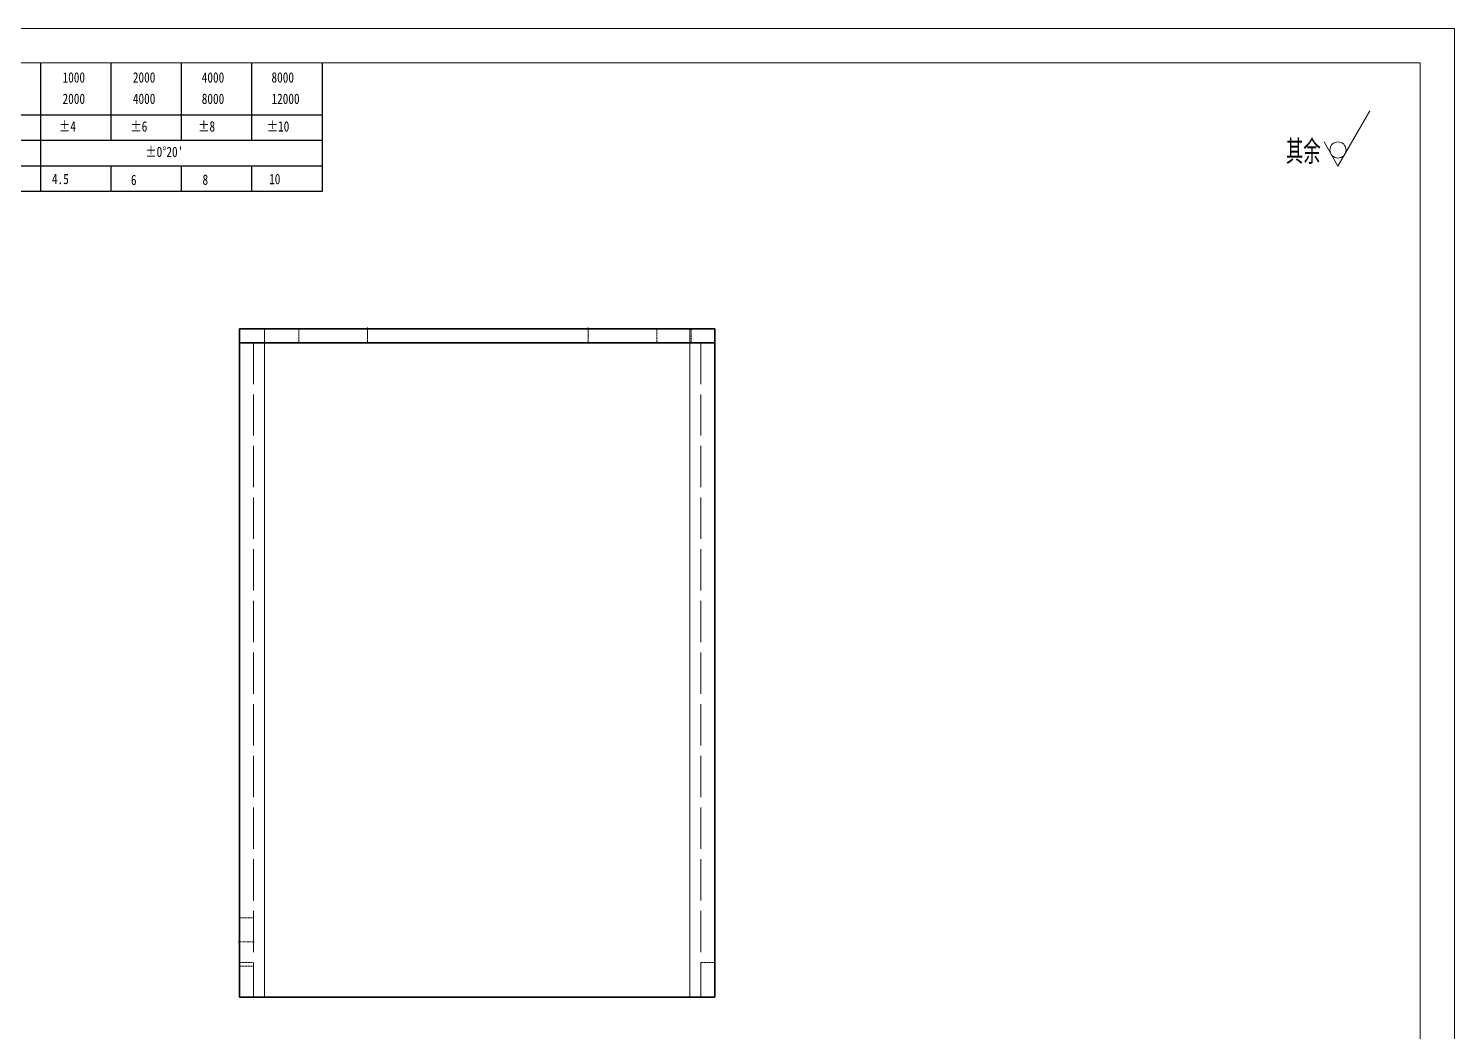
# Model space of a CAD drawing. Header units: millimetres. Extents: x 1333 to 359964, y -52803 to -5704.
# Drawn here: x 161281.1 to 161488.2, y -34419 to -34273.4 of the extents above; entities that cross this region are included whole.
import ezdxf

# ---------------------------------------------------------------- set-up
doc = ezdxf.new("R2010")
doc.units = ezdxf.units.MM
doc.header["$LTSCALE"] = 0.5
for name, pattern in [('AM_ISO02W050x2', [3.75, 3, -0.75]), ('AM_ISO08W050x2', [9, 6, -0.75, 1.5, -0.75]), ('DASHDOT', [18.5, 12, -3, 0.5, -3]), ('DASHED', [15, 12, -3]), ('DOT2', [0.125, 0, -0.125])]:
    doc.linetypes.add(name, pattern=pattern)
for name, color, linetype, lineweight in [('中心线', 2, 'AM_ISO08W050x2', 18), ('图框', 7, 'Continuous', 18), ('标注线', 3, 'Continuous', 18), ('粗实线', 7, 'Continuous', 35), ('虚线', 1, 'AM_ISO02W050x2', 18)]:
    doc.layers.add(name, color=color, linetype=linetype, lineweight=lineweight)
doc.layers.add('图\\M+19E79\\M+195B6\\M+18E9A', color=7, linetype='Continuous')
doc.layers.add('打印-禁用', color=7, linetype='Continuous', lineweight=15, plot=False)
doc.styles.add('国标', font='simfang.ttf', dxfattribs={"width": 0.8})
doc.styles.add('机械长仿宋', font='gbenor.shx', dxfattribs={"height": 1, "bigfont": 'gbcbig.shx'})

# ---------------------------------------------------------------- blocks, each defined once
blk = doc.blocks.new('GZDEH零件A3图框V01版')
at = {"layer": '图\\M+19E79\\M+195B6\\M+18E9A', "color": 9}
for p, q in [((3072.2, -1561.98), (3072.2, -1554.46)), ((3082.42, -1561.98), (3082.42, -1554.46)), ((3092.64, -1561.98), (3092.64, -1554.46)), ((3102.86, -1561.98), (3102.86, -1554.46)), ((3113.09, -1573.08), (3113.09, -1554.46)), ((2996.09, -1561.98), (3113.09, -1561.98)), ((3072.2, -1573.08), (3072.2, -1561.98)), ((3082.42, -1565.68), (3082.42, -1561.98)), ((3092.64, -1565.68), (3092.64, -1561.98)), ((3102.86, -1565.68), (3102.86, -1561.98)), ((2996.09, -1565.68), (3113.09, -1565.68)), ((2996.09, -1569.38), (3113.09, -1569.38)), ((3082.42, -1573.08), (3082.42, -1569.48)), ((3092.64, -1573.08), (3092.64, -1569.38)), ((3102.86, -1573.08), (3102.86, -1569.38)), ((2990.09, -1573.08), (3113.09, -1573.08))]:
    blk.add_line(p, q, dxfattribs=at)
at = {"layer": '图框', "linetype": 'Continuous'}
for p, q in [((3272.49, -1554.46), (2882.49, -1554.46)), ((3272.49, -1832.96), (3272.49, -1554.46))]:
    blk.add_line(p, q, dxfattribs=at)
at = {"layer": '打印-禁用', "linetype": 'Continuous'}
for p, q in [((3277.49, -1549.46), (2857.49, -1549.46)), ((3277.49, -1846.46), (3277.49, -1549.46))]:
    blk.add_line(p, q, dxfattribs=at)
at = {"layer": '图\\M+19E79\\M+195B6\\M+18E9A', "color": 9, "style": '国标', "width": 0.8}
for s, p in [('1000', (3075.36, -1557.31)), ('2000', (3085.57, -1557.31)), ('4000', (3095.57, -1557.31)), ('8000', (3105.7, -1557.31)), ('2000', (3075.36, -1560.41)), ('4000', (3085.57, -1560.41)), ('8000', (3095.57, -1560.41)), ('12000', (3105.7, -1560.41)), ('±4', (3074.85, -1564.42)), ('±6', (3085.22, -1564.42)), ('±8', (3095.06, -1564.42)), ('±10', (3105.02, -1564.42)), ("±0%%D20'", (3087.38, -1568.12)), ('4.5', (3073.82, -1572.05)), ('6', (3085.28, -1572.19)), ('8', (3095.68, -1572.15)), ('10', (3105.36, -1572.06))]:
    blk.add_text(s, height=1.5, dxfattribs=at).set_placement(p)
blk = doc.blocks.new('DEH A3')
at = {"layer": '图框'}
blk.add_blockref('GZDEH零件A3图框V01版', (-2857.49, 1846.46), dxfattribs=at)
blk = doc.blocks.new('FINISHER_NON')
at = {"layer": '标注线'}
for p, q in [((0, 0), (4.62, 8)), ((-2.02, 3.5), (0, 0))]:
    blk.add_line(p, q, dxfattribs=at)
blk.add_circle((0, 2.33), 1.17, dxfattribs=at)
blk = doc.blocks.new('其余不去材料')
at = {"layer": '标注线'}
blk.add_blockref('FINISHER_NON', (0, 0), dxfattribs=at)
at = {"layer": '标注线', "color": 7, "linetype": 'DOT2', "style": '机械长仿宋'}
blk.add_text('其余', height=3.5, dxfattribs=at).set_placement((-7.56, 0.3))

msp = doc.modelspace()

# ---------------------------------------------------------------- linework, layer by layer
at = {"color": 7, "lineweight": 13, "ltscale": 0.05}
for p, q in [((161315.342, -34319.013), (161315.342, -34317.013)), ((161377.142, -34319.013), (161377.142, -34317.013))]:
    msp.add_line(p, q, dxfattribs=at)
at = {"color": 7, "lineweight": 13}
for p, q in [((161315.342, -34319.013), (161315.342, -34414.013)), ((161377.142, -34319.013), (161377.142, -34414.013))]:
    msp.add_line(p, q, dxfattribs=at)
at = {"layer": '中心线', "linetype": 'DASHDOT', "lineweight": 13, "ltscale": 0.060016}
for p, q in [((161330.342, -34316.813), (161330.342, -34319.214)), ((161362.342, -34316.813), (161362.342, -34319.214))]:
    msp.add_line(p, q, dxfattribs=at)
at = {"layer": '中心线', "linetype": 'DASHDOT', "lineweight": 13, "ltscale": 0.060001}
msp.add_line((161311.542, -34406.013), (161313.942, -34406.013), dxfattribs=at)
at = {"layer": '粗实线', "lineweight": 35, "ltscale": 0.09}
for p, q in [((161315.342, -34317.013), (161311.742, -34317.013)), ((161380.742, -34317.013), (161377.142, -34317.013)), ((161311.742, -34319.013), (161315.342, -34319.013)), ((161315.342, -34319.013), (161311.742, -34319.013)), ((161377.142, -34319.013), (161380.742, -34319.013)), ((161380.742, -34319.013), (161377.142, -34319.013)), ((161311.742, -34414.013), (161315.342, -34414.013)), ((161377.142, -34414.013), (161380.742, -34414.013))]:
    msp.add_line(p, q, dxfattribs=at)
at = {"layer": '粗实线', "lineweight": 35, "ltscale": 0.05}
for p, q in [((161311.742, -34319.013), (161311.742, -34317.013)), ((161380.742, -34319.013), (161380.742, -34317.013))]:
    msp.add_line(p, q, dxfattribs=at)
at = {"layer": '粗实线', "lineweight": 35}
for p, q in [((161315.342, -34317.013), (161377.142, -34317.013)), ((161311.742, -34319.013), (161311.742, -34414.013)), ((161315.342, -34319.013), (161377.142, -34319.013)), ((161315.342, -34319.013), (161377.142, -34319.013)), ((161380.742, -34319.013), (161380.742, -34414.013)), ((161315.342, -34414.013), (161377.142, -34414.013))]:
    msp.add_line(p, q, dxfattribs=at)
at = {"layer": '虚线', "linetype": 'DASHED', "lineweight": 13, "ltscale": 0.05}
for p, q in [((161315.342, -34317.013), (161315.342, -34319.013)), ((161320.342, -34317.013), (161320.342, -34319.013)), ((161330.342, -34317.013), (161330.342, -34319.013)), ((161362.342, -34317.013), (161362.342, -34319.013)), ((161372.342, -34317.013), (161372.342, -34319.013)), ((161377.342, -34319.013), (161377.342, -34317.013)), ((161311.742, -34402.513), (161313.742, -34402.513)), ((161311.742, -34402.513), (161313.742, -34402.513)), ((161311.742, -34409.013), (161313.742, -34409.013)), ((161311.742, -34409.513), (161313.742, -34409.513)), ((161311.742, -34409.513), (161313.742, -34409.513)), ((161378.742, -34409.013), (161380.742, -34409.013))]:
    msp.add_line(p, q, dxfattribs=at)
at = {"layer": '虚线', "linetype": 'DASHED', "lineweight": 13}
for p, q in [((161313.742, -34319.013), (161313.742, -34414.013)), ((161315.342, -34319.013), (161315.342, -34414.013)), ((161377.142, -34319.013), (161377.142, -34414.013)), ((161378.742, -34319.013), (161378.742, -34414.013))]:
    msp.add_line(p, q, dxfattribs=at)

# ---------------------------------------------------------------- block references
at = {"layer": '图框'}
msp.add_blockref('DEH A3', (161068.168, -34570.402), dxfattribs=at)
at = {"layer": '标注线'}
msp.add_blockref('其余不去材料', (161471.249, -34293.366), dxfattribs=at)

doc.saveas('drawing.dxf')
